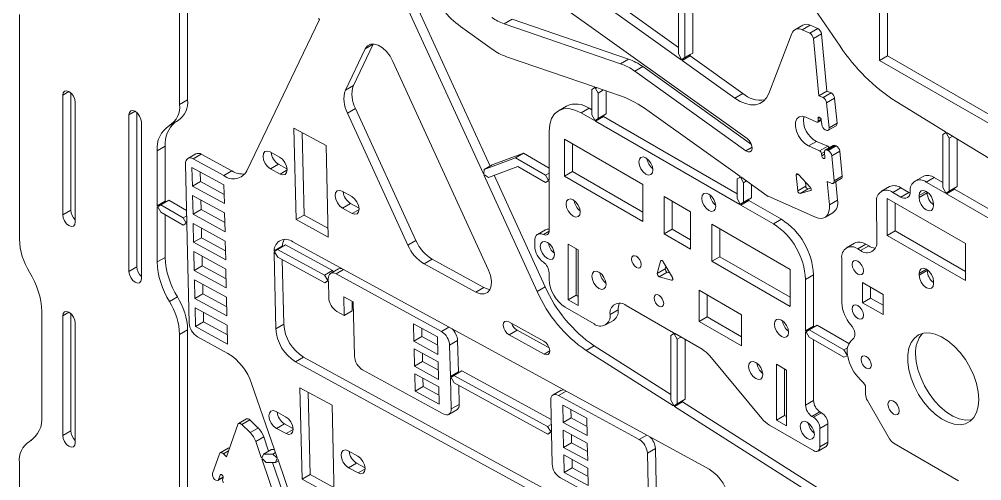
# Model space of a CAD drawing. Header units: millimetres. Extents: x 0 to 415, y 0 to 292.
# Drawn here: x 331.23 to 352.47, y 127.9 to 138.08 of the extents above; entities that cross this region are included whole.
import ezdxf

# ---------------------------------------------------------------- set-up
doc = ezdxf.new("R2010")
doc.units = ezdxf.units.MM

msp = doc.modelspace()

# ---------------------------------------------------------------- linework, layer by layer
at = {"color": 7, "linetype": 'Continuous', "lineweight": 15}
for p, q in [((334.7712, 141.0098), (334.7712, 136.2038)), ((334.948, 141.1118), (334.948, 136.3059)), ((347.2931, 135.4471), (340.3589, 140.4093)), ((341.619, 134.8416), (339.4763, 139.5235)), ((350.2126, 139.6642), (350.2126, 137.1737)), ((350.3894, 139.5621), (350.3894, 137.2758)), ((341.4729, 134.6725), (339.2995, 139.4214)), ((343.1191, 139.3616), (345.7765, 137.46)), ((342.9423, 139.2596), (345.8366, 137.1884)), ((348.1611, 139.2214), (349.345, 137.4855)), ((345.7765, 138.3604), (345.7765, 137.3155)), ((345.9179, 138.2788), (345.9179, 137.2339)), ((346.0947, 137.3359), (346.0947, 138.3692)), ((331.2356, 138.1831), (331.2356, 133.2287)), ((337.8539, 138.0752), (336.251, 134.7338)), ((337.8344, 138.0961), (337.8539, 138.0752)), ((342.1088, 138.0811), (341.932, 137.979)), ((342.1088, 138.0811), (344.6753, 137.2027)), ((340.9649, 137.922), (341.664, 137.4217)), ((341.932, 137.979), (344.4985, 137.1006)), ((348.5174, 137.9512), (348.3407, 137.8491)), ((348.6842, 137.9483), (348.5074, 137.8462)), ((348.5074, 137.8462), (348.6746, 137.7725)), ((348.6746, 137.7725), (348.8514, 137.8746)), ((348.6842, 137.9483), (348.8514, 137.8746)), ((347.767, 136.4431), (348.2747, 137.7675)), ((348.9299, 137.7578), (348.7532, 137.6557)), ((348.7532, 137.6557), (348.8752, 136.3932)), ((348.9299, 137.7578), (349.052, 136.4953)), ((338.8662, 137.4294), (338.4296, 136.5192)), ((339.043, 137.5314), (338.6063, 136.6213)), ((339.043, 137.5314), (338.8662, 137.4294)), ((341.9792, 137.2546), (343.923, 136.5893)), ((344.4985, 137.1006), (344.6753, 137.2027)), ((345.7765, 137.3155), (345.8366, 137.2114)), ((345.8366, 137.2114), (345.8366, 137.1884)), ((345.8578, 137.1992), (346.0346, 137.3012)), ((346.0346, 137.2753), (345.8578, 137.1732)), ((345.8578, 137.1992), (345.9179, 137.2339)), ((345.8578, 137.1992), (345.8578, 137.1732)), ((345.9179, 137.2339), (346.0947, 137.3359)), ((346.0947, 137.3359), (346.0346, 137.3012)), ((346.0346, 137.3012), (346.0346, 137.2753)), ((346.0346, 137.2753), (347.1949, 136.4449)), ((350.3894, 137.2758), (350.2126, 137.1737)), ((350.3894, 137.2758), (353.4763, 135.4938)), ((341.5845, 132.5487), (339.4777, 137.152)), ((344.9905, 137.0356), (344.8137, 136.9335)), ((344.9905, 137.0356), (347.3864, 135.3211)), ((345.8578, 137.1732), (347.0181, 136.3429)), ((350.2126, 137.1737), (353.2995, 135.3917)), ((344.8137, 136.9335), (347.2636, 135.1803)), ((338.4296, 136.5192), (338.6063, 136.6213)), ((343.923, 136.5673), (343.8629, 136.5326)), ((343.923, 136.5673), (343.923, 136.5893)), ((343.9442, 136.5821), (344.4545, 136.4074)), ((343.9442, 136.5551), (343.9442, 136.5821)), ((343.9736, 136.572), (343.9442, 136.5551)), ((344.0043, 136.451), (343.9442, 136.5551)), ((332.191, 136.4046), (332.191, 133.7692)), ((332.3678, 136.4574), (332.3678, 133.8712)), ((343.8629, 135.9745), (343.8629, 136.5326)), ((344.1245, 136.5204), (344.0043, 136.451)), ((344.0043, 135.8928), (344.0043, 136.451)), ((344.1811, 136.501), (344.1811, 135.9949)), ((347.1949, 136.4449), (347.0181, 136.3429)), ((348.8752, 136.3932), (349.052, 136.4953)), ((348.8752, 136.3932), (348.9665, 136.353)), ((348.9665, 136.353), (349.1433, 136.455)), ((349.2218, 136.3382), (349.045, 136.2362)), ((349.052, 136.4953), (349.1433, 136.455)), ((349.2218, 136.3382), (349.275, 135.7886)), ((332.4696, 133.6084), (332.4696, 136.2437)), ((334.948, 136.3059), (334.7712, 136.2038)), ((343.3074, 136.1663), (343.1306, 136.0642)), ((349.045, 136.2362), (349.0982, 135.6865)), ((350.5776, 136.2664), (351.6707, 135.5988)), ((333.6514, 135.9698), (333.6514, 132.5178)), ((333.8282, 136.022), (333.8282, 132.6199)), ((338.651, 136.1147), (338.4742, 136.0127)), ((338.4742, 136.0127), (339.8093, 133.0955)), ((338.651, 136.1147), (339.9861, 133.1975)), ((343.8073, 136.1168), (343.6306, 136.0147)), ((343.6306, 136.0147), (343.923, 135.8459)), ((343.8073, 136.1168), (343.8629, 136.0847)), ((343.8629, 135.9745), (343.923, 135.8704)), ((343.9442, 135.8581), (344.121, 135.9602)), ((343.9442, 135.8336), (344.121, 135.9357)), ((344.0043, 135.8928), (344.1811, 135.9949)), ((344.1811, 135.9949), (344.121, 135.9602)), ((344.121, 135.9357), (344.121, 135.9602)), ((344.121, 135.9357), (347.0705, 134.233)), ((347.1305, 134.6177), (345.1299, 136.0493)), ((348.8305, 135.8127), (348.5847, 135.921)), ((333.9292, 132.3575), (333.9292, 135.8094)), ((334.564, 135.746), (334.7408, 135.848)), ((343.923, 135.8459), (343.923, 135.8704)), ((343.9442, 135.8581), (344.0043, 135.8928)), ((343.9442, 135.8336), (343.9442, 135.8581)), ((343.9442, 135.8336), (347.1305, 133.9943)), ((348.8513, 135.8123), (348.9271, 135.8561)), ((348.8565, 135.8917), (348.8615, 135.8402)), ((348.9367, 135.7577), (348.9271, 135.8565)), ((349.0779, 135.6309), (349.2547, 135.7329)), ((349.0982, 135.6865), (349.275, 135.7886)), ((338.001, 135.2923), (337.2941, 135.6783)), ((337.2941, 135.6783), (337.3407, 133.6597)), ((337.4755, 135.5792), (337.5175, 133.7618)), ((342.9234, 134.5255), (342.9234, 135.6064)), ((349.0363, 135.6316), (349.0152, 135.6409)), ((351.6703, 135.5742), (351.6102, 135.5395)), ((351.6102, 135.5395), (351.6102, 134.3697)), ((351.6707, 135.5744), (351.6703, 135.5742)), ((351.6703, 135.5742), (351.6707, 135.5739)), ((351.6707, 135.5739), (351.6707, 135.5988)), ((351.6919, 135.5858), (354.6859, 133.7573)), ((351.6919, 135.5613), (351.6919, 135.5858)), ((351.7126, 135.5732), (351.6919, 135.5613)), ((351.7516, 135.4578), (351.6919, 135.5613)), ((351.8287, 135.5023), (351.7516, 135.4578)), ((334.453, 135.2775), (334.2762, 135.1754)), ((334.453, 134.0649), (334.453, 135.2775)), ((338.0476, 133.2737), (338.001, 135.2923)), ((343.2629, 135.4349), (344.9882, 134.4389)), ((343.2629, 134.6184), (343.2629, 135.4349)), ((343.4396, 134.7205), (343.4396, 135.3329)), ((348.6462, 135.2855), (348.823, 135.3875)), ((348.6462, 135.2855), (348.892, 135.1772)), ((348.823, 135.3875), (349.0687, 135.2792)), ((348.892, 135.1772), (349.0687, 135.2792)), ((349.1935, 135.297), (349.0167, 135.195)), ((349.2351, 135.2963), (349.0584, 135.1943)), ((349.0794, 135.185), (349.2562, 135.287)), ((349.2351, 135.2963), (349.2562, 135.287)), ((351.7516, 135.4578), (351.7516, 134.2881)), ((351.9284, 134.3901), (351.9284, 135.4414)), ((334.2762, 133.9629), (334.2762, 135.1754)), ((335.1295, 135.1116), (334.9527, 135.0095)), ((335.0729, 134.9998), (335.2497, 135.1019)), ((335.9241, 134.7336), (335.2497, 135.1019)), ((336.9774, 135.0385), (336.7653, 135.1543)), ((341.6698, 134.8709), (342.3611, 135.1236)), ((342.3611, 135.1236), (342.1843, 135.0216)), ((342.3611, 135.1236), (342.9234, 134.799)), ((348.9312, 135.1188), (348.9362, 135.0672)), ((349.006, 135.0406), (348.9965, 135.1393)), ((349.0584, 135.1943), (349.0794, 135.185)), ((349.3347, 135.1702), (349.158, 135.0682)), ((349.158, 135.0682), (349.2111, 134.5185)), ((349.3347, 135.1702), (349.3879, 134.6206)), ((334.901, 134.8895), (334.9311, 133.5848)), ((335.7474, 134.6315), (335.0729, 134.9998)), ((336.7739, 134.782), (336.9507, 134.8841)), ((337.1398, 134.7808), (336.9507, 134.8841)), ((342.1843, 135.0216), (341.493, 134.7688)), ((341.6698, 134.8709), (341.493, 134.7688)), ((342.8421, 134.6418), (342.1843, 135.0216)), ((335.7492, 134.4272), (335.0423, 134.8132)), ((335.0423, 134.8132), (335.0519, 134.3995)), ((335.2237, 134.7141), (335.2286, 134.5016)), ((335.7474, 134.6315), (335.9241, 134.7336)), ((336.986, 134.6662), (336.7739, 134.782)), ((341.4729, 134.6725), (341.4848, 134.6793)), ((341.4846, 134.6768), (341.4729, 134.6725)), ((341.493, 134.7688), (341.4846, 134.6768)), ((341.4976, 134.6499), (341.4853, 134.6454)), ((342.6617, 132.0751), (341.4853, 134.6454)), ((341.4979, 134.6494), (341.4976, 134.6499)), ((341.4979, 134.6494), (341.5825, 134.5907)), ((342.2348, 134.8292), (341.5825, 134.5907)), ((342.8385, 132.1771), (341.7122, 134.6381)), ((342.8421, 134.4785), (342.2348, 134.8292)), ((342.8421, 134.6418), (342.9234, 134.6888)), ((342.9022, 134.5377), (342.8421, 134.6418)), ((343.2629, 134.6184), (343.4396, 134.7205)), ((344.9882, 133.8265), (343.4396, 134.7205)), ((348.3753, 134.6402), (348.4085, 134.2967)), ((348.6842, 134.3752), (348.4243, 134.6542)), ((335.0519, 134.3995), (335.2286, 134.5016)), ((335.2286, 134.5016), (335.7541, 134.2146)), ((335.7587, 134.0135), (335.7492, 134.4272)), ((342.8421, 134.4785), (342.9022, 134.5132)), ((342.9022, 134.5132), (342.8421, 134.4785)), ((342.9234, 134.55), (342.9022, 134.5377)), ((342.9234, 134.5255), (342.9022, 134.5377)), ((342.9234, 134.501), (342.9022, 134.5132)), ((342.9234, 133.4201), (342.9234, 134.501)), ((344.9882, 133.6224), (343.2629, 134.6184)), ((344.9882, 134.4389), (344.9882, 133.6224)), ((347.1305, 134.5916), (347.0705, 134.5569)), ((347.0705, 134.5569), (347.0705, 134.1228)), ((347.1305, 134.6177), (347.1305, 134.5916)), ((347.7365, 134.1841), (347.1517, 134.6025)), ((347.1517, 134.6025), (347.1517, 134.5795)), ((347.1695, 134.5898), (347.1517, 134.5795)), ((347.1517, 134.5795), (347.1518, 134.5794)), ((347.1518, 134.5794), (347.1696, 134.5897)), ((347.2119, 134.4753), (347.1518, 134.5794)), ((347.277, 134.5129), (347.2119, 134.4753)), ((347.2119, 134.4753), (347.2119, 134.0411)), ((347.3887, 134.1432), (347.3887, 134.4329)), ((348.5763, 134.491), (348.5853, 134.3987)), ((349.1492, 134.4636), (349.0579, 134.5038)), ((349.0579, 134.5038), (349.1077, 133.9885)), ((349.1909, 134.4629), (349.3677, 134.5649)), ((349.2111, 134.5185), (349.3879, 134.6206)), ((349.2455, 134.4944), (349.2845, 134.0906)), ((351.1719, 134.6134), (350.9951, 134.5113)), ((351.2451, 134.4866), (351.4218, 134.5886)), ((351.6707, 134.2409), (351.2451, 134.4866)), ((351.4218, 134.5886), (351.6102, 134.4799)), ((335.0519, 134.3995), (335.7587, 134.0135)), ((338.3557, 134.2858), (338.5678, 134.17)), ((348.5853, 134.3987), (348.4085, 134.2967)), ((348.6415, 134.3383), (348.4647, 134.2363)), ((348.4647, 134.2363), (348.6914, 134.3008)), ((348.6415, 134.3383), (348.6982, 134.3545)), ((350.4297, 134.3882), (350.2529, 134.2861)), ((350.6795, 134.3635), (350.5027, 134.2615)), ((350.6795, 134.1595), (350.5027, 134.2615)), ((350.8563, 134.2616), (350.6795, 134.3635)), ((350.6795, 134.1595), (350.8563, 134.2616)), ((350.8563, 134.2616), (350.889, 134.2456)), ((351.2628, 134.2517), (351.086, 134.1496)), ((351.2627, 134.2711), (351.2628, 134.2517)), ((351.6102, 134.3697), (351.6703, 134.2656)), ((351.6707, 134.2654), (351.6703, 134.2656)), ((351.6707, 134.2409), (351.6707, 134.2654)), ((351.6919, 134.2536), (351.8687, 134.3556)), ((351.6919, 134.2286), (351.8687, 134.3307)), ((351.6919, 134.2536), (351.7516, 134.2881)), ((351.6919, 134.2286), (351.6919, 134.2536)), ((354.6859, 132.5002), (351.6919, 134.2286)), ((351.7516, 134.2881), (351.9284, 134.3901)), ((351.9284, 134.3901), (351.8687, 134.3556)), ((351.8687, 134.3307), (351.8687, 134.3556)), ((351.8687, 134.3307), (354.6258, 132.739)), ((334.453, 134.0649), (334.2762, 133.9629)), ((334.5343, 134.0874), (334.3575, 133.9853)), ((334.453, 134.0649), (334.4742, 134.0527)), ((334.5343, 134.0874), (334.9247, 133.862)), ((335.7635, 133.8075), (335.0566, 134.1935)), ((335.0566, 134.1935), (335.0662, 133.7799)), ((335.238, 134.0945), (335.2429, 133.8819)), ((338.3643, 133.9135), (338.5411, 134.0156)), ((338.5411, 134.0156), (338.7303, 133.9123)), ((345.4584, 134.1715), (346.0453, 133.8327)), ((345.4584, 133.3468), (345.4584, 134.1715)), ((345.6352, 133.4489), (345.6352, 134.0695)), ((347.0705, 134.1228), (347.1305, 134.0189)), ((347.1305, 134.0189), (347.1305, 133.9943)), ((347.3285, 134.0841), (347.1517, 133.982)), ((347.1518, 134.0064), (347.1517, 134.0065)), ((347.1517, 134.0065), (347.1517, 133.982)), ((347.3286, 134.1085), (347.1518, 134.0064)), ((347.1518, 134.0064), (347.2119, 134.0411)), ((347.2119, 134.0411), (347.3887, 134.1432)), ((347.3285, 134.1084), (347.3285, 134.0841)), ((347.3285, 134.0841), (348.05, 133.6675)), ((347.3887, 134.1432), (347.3286, 134.1085)), ((348.7981, 133.7138), (347.7532, 134.1744)), ((349.1077, 133.9885), (349.2845, 134.0906)), ((350.1493, 134.057), (350.1497, 133.183)), ((352.1079, 133.1316), (350.3826, 134.1266)), ((350.3826, 134.1266), (350.3829, 133.3099)), ((350.5595, 134.0246), (350.5597, 133.4119)), ((351.086, 134.1905), (351.086, 134.1496)), ((351.4042, 134.007), (351.4042, 133.9661)), ((332.3678, 133.8712), (332.191, 133.7692)), ((334.2762, 133.9629), (334.2974, 133.9506)), ((334.2762, 133.9384), (334.2974, 133.9261)), ((334.2762, 132.7258), (334.2762, 133.9384)), ((334.3575, 133.9853), (334.2974, 133.9506)), ((334.2974, 133.9261), (334.3575, 133.822)), ((334.8501, 133.701), (334.3575, 133.9853)), ((334.8501, 133.5377), (334.3575, 133.822)), ((335.0662, 133.7799), (335.2429, 133.8819)), ((335.2429, 133.8819), (335.7684, 133.595)), ((335.773, 133.3939), (335.7635, 133.8075)), ((338.3643, 133.9135), (338.5764, 133.7977)), ((346.0453, 133.8327), (346.0453, 133.008)), ((347.1517, 133.982), (347.8732, 133.5655)), ((349.0066, 133.7102), (349.1834, 133.8123)), ((334.453, 132.8279), (334.453, 133.7669)), ((334.8501, 133.701), (334.9274, 133.7456)), ((334.9102, 133.5969), (334.8501, 133.701)), ((334.8501, 133.5377), (334.9102, 133.5724)), ((334.9102, 133.5724), (334.8501, 133.5377)), ((334.9102, 133.5969), (334.9305, 133.6087)), ((334.9102, 133.5969), (334.9311, 133.5848)), ((334.9102, 133.5724), (334.9317, 133.56)), ((335.0662, 133.7799), (335.773, 133.3939)), ((335.7778, 133.1879), (335.0709, 133.5739)), ((335.0709, 133.5739), (335.0805, 133.1603)), ((337.3407, 133.6597), (337.5175, 133.7618)), ((337.3407, 133.6597), (338.0476, 133.2737)), ((337.5175, 133.7618), (338.0429, 133.4749)), ((347.8732, 133.5655), (348.05, 133.6675)), ((334.9317, 133.56), (334.982, 131.3794)), ((335.2523, 133.4748), (335.2573, 133.2623)), ((342.8442, 133.437), (342.6674, 133.3349)), ((345.4584, 133.3468), (345.6352, 133.4489)), ((346.0453, 133.2121), (345.6352, 133.4489)), ((346.5156, 133.5572), (348.2409, 132.5612)), ((346.5156, 132.7407), (346.5156, 133.5572)), ((346.6923, 132.8427), (346.6923, 133.4552)), ((350.5597, 133.4119), (350.3829, 133.3099)), ((350.5597, 133.4119), (352.1082, 132.5189)), ((335.0805, 133.1603), (335.2573, 133.2623)), ((335.0805, 133.1603), (335.7873, 132.7743)), ((335.2573, 133.2623), (335.7827, 132.9754)), ((335.7873, 132.7743), (335.7778, 133.1879)), ((346.4544, 128.1544), (337.2669, 133.1715)), ((339.8093, 133.0955), (339.9861, 133.1975)), ((342.6053, 133.0751), (342.6053, 133.1976)), ((346.0453, 133.008), (345.4584, 133.3468)), ((350.3829, 133.3099), (352.1083, 132.3148)), ((335.7921, 132.5683), (335.0852, 132.9543)), ((335.0852, 132.9543), (335.0948, 132.5406)), ((336.8745, 132.9386), (336.8549, 132.9493)), ((336.8567, 132.9728), (337.0335, 133.0748)), ((336.8739, 132.9634), (336.8567, 132.9728)), ((336.9324, 133.0009), (336.8739, 132.9634)), ((336.8745, 132.9386), (336.9362, 132.8355)), ((337.1092, 133.103), (336.9324, 133.0009)), ((336.9324, 133.0009), (337.9688, 132.435)), ((337.0474, 133.0673), (337.0335, 133.0748)), ((338.1455, 132.537), (337.1092, 133.103)), ((343.3442, 133.1221), (343.5634, 132.9956)), ((343.3442, 131.8891), (343.3442, 133.1221)), ((343.521, 131.9912), (343.521, 133.02)), ((343.5634, 132.9956), (343.5634, 131.7626)), ((349.6606, 133.1413), (349.4839, 133.0393)), ((349.7337, 133.0146), (349.9104, 133.1167)), ((349.7963, 132.9785), (349.7337, 133.0146)), ((349.9731, 133.0805), (349.7963, 132.9785)), ((349.9731, 133.0805), (349.9104, 133.1167)), ((352.1083, 132.3148), (352.1079, 133.1316)), ((334.453, 132.8279), (334.2762, 132.7258)), ((335.2667, 132.8552), (335.2716, 132.6427)), ((336.8543, 132.9068), (336.8925, 131.2522)), ((336.9362, 132.8355), (337.9726, 132.2695)), ((337.0363, 132.7808), (337.0693, 131.3543)), ((340.3421, 132.788), (340.1653, 132.686)), ((340.3421, 132.788), (341.4836, 132.1647)), ((345.3833, 132.746), (345.31, 132.4728)), ((345.6424, 132.3837), (345.4424, 132.7302)), ((346.5156, 132.7407), (346.6923, 132.8427)), ((348.2409, 131.7446), (346.5156, 132.7407)), ((348.2409, 131.9487), (346.6923, 132.8427)), ((349.3807, 131.8245), (349.3803, 132.8102)), ((333.8282, 132.6199), (333.6514, 132.5178)), ((335.0948, 132.5406), (335.2716, 132.6427)), ((335.0948, 132.5406), (335.8016, 132.1547)), ((335.2716, 132.6427), (335.797, 132.3558)), ((335.8016, 132.1547), (335.7921, 132.5683)), ((337.9688, 132.435), (338.1455, 132.537)), ((338.2795, 132.5739), (338.1027, 132.4718)), ((338.1455, 132.537), (338.1635, 132.5069)), ((340.1653, 132.686), (341.3069, 132.0626)), ((345.4868, 132.5748), (345.31, 132.4728)), ((345.4868, 132.5748), (345.5012, 132.6284)), ((348.2409, 132.5612), (348.2409, 131.7446)), ((351.2635, 132.5365), (351.0867, 132.4345)), ((351.2635, 132.5365), (351.2635, 132.5559)), ((335.8064, 131.9487), (335.0995, 132.3347)), ((335.0995, 132.3347), (335.1091, 131.921)), ((338.0305, 132.3318), (337.9688, 132.435)), ((337.9726, 132.2695), (338.031, 132.307)), ((338.0344, 132.3052), (337.9726, 132.2695)), ((338.0511, 132.3438), (338.0305, 132.3318)), ((338.0517, 132.3203), (338.0305, 132.3318)), ((338.0523, 132.2954), (338.031, 132.307)), ((338.051, 132.3518), (338.0517, 132.3203)), ((338.0523, 132.2954), (338.0605, 131.9398)), ((340.547, 131.193), (338.2229, 132.4621)), ((342.9234, 132.3402), (342.9234, 132.4852)), ((345.5301, 132.4998), (345.3533, 132.3978)), ((345.3533, 132.3978), (345.6266, 132.3246)), ((345.5837, 132.4855), (345.5301, 132.4998)), ((348.7571, 132.4428), (348.5803, 132.3408)), ((348.5803, 132.3408), (348.5803, 131.2072)), ((348.7571, 132.4428), (348.7571, 131.3093)), ((351.0867, 132.4345), (351.0867, 132.4753)), ((335.281, 132.2356), (335.2859, 132.0231)), ((341.3069, 132.0626), (341.4836, 132.1647)), ((342.6617, 132.0751), (342.8385, 132.1771)), ((347.1661, 131.5625), (346.2327, 132.1013)), ((346.2327, 132.1013), (346.2327, 131.4129)), ((349.84, 132.2717), (350.2923, 132.0108)), ((349.8402, 131.8274), (349.84, 132.2717)), ((350.0169, 132.1697), (350.017, 131.9294)), ((351.4049, 132.251), (351.4049, 132.2918)), ((334.723, 131.9552), (334.5462, 131.8532)), ((335.1091, 131.921), (335.2859, 132.0231)), ((335.1091, 131.921), (335.8159, 131.535)), ((335.2859, 132.0231), (335.8113, 131.7361)), ((335.8159, 131.535), (335.8064, 131.9487)), ((338.395, 131.9597), (338.6, 131.8478)), ((338.4045, 131.5477), (338.395, 131.9597)), ((343.3442, 131.8891), (343.521, 131.9912)), ((343.5634, 131.7626), (343.3442, 131.8891)), ((343.5634, 131.9667), (343.521, 131.9912)), ((346.4095, 131.9992), (346.4095, 131.515)), ((350.017, 131.9294), (349.8402, 131.8274)), ((350.017, 131.9294), (350.2924, 131.7706)), ((350.2923, 132.0108), (350.2925, 131.5665)), ((335.8207, 131.329), (335.1139, 131.715)), ((335.1139, 131.715), (335.1234, 131.3014)), ((338.5813, 131.6498), (338.5764, 131.8606)), ((338.6, 131.8478), (338.6277, 130.6482)), ((343.9134, 131.3605), (343.277, 131.7278)), ((344.267, 131.5646), (344.4437, 131.6667)), ((345.6673, 131.1645), (344.6205, 131.7688)), ((350.2925, 131.5665), (349.8402, 131.8274)), ((331.7306, 129.3277), (331.7306, 131.6289)), ((332.191, 131.5351), (332.191, 128.8998)), ((332.3678, 131.5874), (332.3678, 129.0018)), ((335.2953, 131.616), (335.3002, 131.4034)), ((338.242, 131.6365), (338.4045, 131.5477)), ((338.4045, 131.5477), (338.5813, 131.6498)), ((346.4095, 131.515), (346.2327, 131.4129)), ((346.4095, 131.515), (347.1661, 131.0782)), ((347.1661, 130.8741), (347.1661, 131.5625)), ((332.4689, 128.7394), (332.4689, 131.3747)), ((335.1234, 131.3014), (335.3002, 131.4034)), ((335.1234, 131.3014), (335.8303, 130.9154)), ((335.3002, 131.4034), (335.8256, 131.1165)), ((335.8303, 130.9154), (335.8207, 131.329)), ((336.8925, 131.2522), (337.0693, 131.3543)), ((339.9324, 131.3611), (339.9413, 130.9764)), ((340.4626, 131.0716), (339.9324, 131.3611)), ((340.1139, 131.262), (340.1181, 131.0785)), ((342.0317, 131.4068), (342.8093, 130.9822)), ((344.1634, 131.3357), (344.3402, 131.4378)), ((346.2327, 131.4129), (347.1661, 130.8741)), ((348.7571, 131.3093), (348.5803, 131.2072)), ((348.8384, 131.3318), (348.6616, 131.2298)), ((348.7782, 131.2971), (348.7571, 131.3093)), ((348.8384, 131.3318), (349.538, 130.928)), ((334.948, 131.228), (334.7712, 131.126)), ((334.7712, 131.126), (334.7712, 126.7819)), ((334.948, 131.228), (334.948, 126.884)), ((335.1635, 131.0761), (335.838, 130.7078)), ((339.9413, 130.9764), (340.1181, 131.0785)), ((340.1181, 131.0785), (340.4668, 130.8881)), ((340.4714, 130.6869), (340.4626, 131.0716)), ((342.0384, 131.1173), (342.2152, 131.2193)), ((342.0384, 131.1173), (342.8159, 130.6927)), ((342.2152, 131.2193), (342.9252, 130.8316)), ((345.6673, 131.14), (345.6072, 131.1053)), ((345.6072, 131.1053), (345.6072, 129.6788)), ((345.6673, 131.1645), (345.6673, 131.14)), ((346.2988, 130.7999), (345.6885, 131.1523)), ((345.6885, 131.1523), (345.6885, 131.1278)), ((345.7097, 131.14), (345.6885, 131.1278)), ((345.7486, 131.0237), (345.6885, 131.1278)), ((345.8299, 131.0706), (345.7486, 131.0237)), ((345.7486, 131.0237), (345.7486, 129.5972)), ((348.6015, 131.195), (348.5803, 131.2072)), ((348.5803, 131.1827), (348.5803, 129.5645)), ((348.6016, 131.1704), (348.5803, 131.1827)), ((348.6616, 131.2298), (348.6015, 131.1951)), ((348.6015, 131.195), (348.6015, 131.1951)), ((348.6016, 131.1704), (348.6616, 131.0665)), ((349.4282, 130.7873), (348.6616, 131.2298)), ((349.4282, 130.624), (348.6616, 131.0665)), ((339.9413, 130.9764), (340.4714, 130.6869)), ((340.4753, 130.5215), (339.9451, 130.811)), ((339.9451, 130.811), (339.954, 130.4263)), ((340.7285, 130.8896), (340.9053, 130.9917)), ((340.7444, 130.1989), (340.7285, 130.8896)), ((340.9212, 130.3009), (340.9053, 130.9917)), ((343.74, 130.7742), (343.9168, 130.8762)), ((345.6072, 129.8032), (343.9168, 130.8762)), ((345.9254, 129.6992), (345.9254, 131.0155)), ((348.7571, 131.0114), (348.7571, 129.6666)), ((349.4282, 130.7873), (349.5085, 130.8337)), ((337.5049, 130.6263), (337.3281, 130.5243)), ((337.5049, 130.6263), (346.6923, 125.6092)), ((340.1266, 130.7119), (340.1308, 130.5283)), ((345.6673, 129.5508), (343.74, 130.7742)), ((347.6177, 129.2711), (346.467, 130.6538)), ((349.4883, 130.6832), (349.4282, 130.7873)), ((349.4282, 130.624), (349.4882, 130.6586)), ((349.4882, 130.6586), (349.4282, 130.624)), ((349.5117, 130.6451), (349.4882, 130.6586)), ((349.5052, 130.6929), (349.4883, 130.6832)), ((349.5052, 130.6928), (349.4883, 130.6831)), ((349.4883, 130.6832), (349.4883, 130.6831)), ((349.5076, 130.6719), (349.4883, 130.6831)), ((337.3281, 130.5243), (346.5155, 125.5072)), ((339.954, 130.4263), (340.1308, 130.5283)), ((339.954, 130.4263), (340.4842, 130.1368)), ((340.1308, 130.5283), (340.4795, 130.3379)), ((340.4842, 130.1368), (340.4753, 130.5215)), ((347.9404, 130.4688), (348.1596, 130.3422)), ((347.9404, 129.2358), (347.9404, 130.4688)), ((338.8092, 130.3449), (340.589, 129.373)), ((339.9578, 130.2608), (339.9667, 129.8762)), ((340.488, 129.9713), (339.9578, 130.2608)), ((340.9212, 130.3009), (340.7444, 130.1989)), ((340.7444, 130.1989), (340.7657, 130.1873)), ((340.745, 130.1741), (340.7662, 130.1625)), ((340.761, 129.4833), (340.745, 130.1741)), ((340.8241, 130.2248), (340.7657, 130.1873)), ((341.0009, 130.3268), (340.8241, 130.2248)), ((340.8241, 130.2248), (342.8909, 129.0962)), ((340.9212, 130.3009), (340.9391, 130.2912)), ((342.9675, 129.2529), (341.0009, 130.3268)), ((348.1171, 129.3378), (348.1171, 130.3667)), ((348.1596, 130.3422), (348.1596, 129.1093)), ((336.3593, 130.0458), (336.9257, 128.4098)), ((339.9667, 129.8762), (340.1435, 129.9782)), ((340.1393, 130.1618), (340.1435, 129.9782)), ((340.1435, 129.9782), (340.4922, 129.7878)), ((340.4969, 129.5867), (340.488, 129.9713)), ((340.7662, 130.1625), (340.8279, 130.0593)), ((340.8279, 130.0593), (342.8947, 128.9307)), ((340.9377, 129.5853), (340.9281, 130.0047)), ((349.9037, 129.9929), (349.9038, 129.8093)), ((338.1332, 129.5659), (337.4263, 129.9519)), ((337.4263, 129.9519), (337.473, 127.9334)), ((337.6078, 129.8528), (337.6497, 128.0354)), ((339.9667, 129.8762), (340.4969, 129.5867)), ((343.1863, 129.8943), (343.0096, 129.7922)), ((344.9096, 128.8106), (343.1298, 129.7826)), ((338.1798, 127.5474), (338.1332, 129.5659)), ((340.761, 129.4833), (340.9377, 129.5853)), ((342.9578, 129.6722), (342.9738, 128.9815)), ((343.7521, 129.2794), (343.222, 129.5689)), ((343.222, 129.5689), (343.2308, 129.1842)), ((345.6072, 129.6788), (345.6673, 129.5747)), ((345.6673, 129.5747), (345.6673, 129.5508)), ((345.6885, 129.5625), (345.8653, 129.6645)), ((345.6885, 129.5374), (345.8653, 129.6394)), ((345.6885, 129.5625), (345.7486, 129.5972)), ((345.6885, 129.5625), (345.6885, 129.5374)), ((353.5356, 124.5564), (345.6885, 129.5374)), ((345.7486, 129.5972), (345.9254, 129.6992)), ((345.9254, 129.6992), (345.8653, 129.6645)), ((345.8653, 129.6645), (345.8653, 129.6394)), ((353.4755, 124.8088), (345.8653, 129.6394)), ((348.5803, 129.5645), (348.7571, 129.6666)), ((349.9452, 129.6699), (350.4337, 128.8244)), ((337.1096, 129.3121), (336.8975, 129.4279)), ((340.7092, 129.3633), (340.886, 129.4653)), ((343.4034, 129.4698), (343.4076, 129.2862)), ((347.9404, 129.2358), (348.1171, 129.3378)), ((348.1596, 129.3134), (348.1171, 129.3378)), ((348.8985, 129.4216), (348.7217, 129.3196)), ((348.7571, 129.2992), (348.9339, 129.4012)), ((348.8985, 129.4216), (348.9339, 129.4012)), ((336.0518, 129.1392), (335.8056, 128.4293)), ((336.2456, 129.2633), (336.0688, 129.1613)), ((336.318, 129.2412), (336.1412, 129.1392)), ((336.1412, 129.1392), (336.3262, 128.9612)), ((336.318, 129.2412), (336.5029, 129.0632)), ((336.9061, 129.0557), (337.0829, 129.1577)), ((337.2721, 129.0544), (337.0829, 129.1577)), ((342.8909, 129.0962), (342.9701, 129.1419)), ((343.2308, 129.1842), (343.4076, 129.2862)), ((343.2308, 129.1842), (343.761, 128.8947)), ((343.4076, 129.2862), (343.7563, 129.0958)), ((343.761, 128.8947), (343.7521, 129.2794)), ((348.7571, 128.5643), (347.7859, 129.1249)), ((348.1596, 129.1093), (347.9404, 129.2358)), ((348.7217, 129.3196), (348.7571, 129.2992)), ((349.0753, 129.1563), (348.8985, 129.0542)), ((349.0753, 129.1563), (349.0753, 128.748)), ((332.3678, 129.0018), (332.191, 128.8998)), ((336.3262, 128.9612), (336.5029, 129.0632)), ((337.1182, 128.9399), (336.9061, 129.0557)), ((342.9526, 128.993), (342.8909, 129.0962)), ((342.8947, 128.9307), (342.9532, 128.9682)), ((342.9565, 128.9664), (342.8947, 128.9307)), ((342.9526, 128.993), (342.9732, 129.005)), ((342.9526, 128.993), (342.9738, 128.9815)), ((342.9532, 128.9682), (342.9744, 128.9566)), ((342.9744, 128.9566), (342.9903, 128.2659)), ((343.2347, 129.0187), (343.2435, 128.634)), ((343.7648, 128.7292), (343.2347, 129.0187)), ((343.4161, 128.9196), (343.4203, 128.7361)), ((348.8985, 129.0542), (348.8985, 128.6459)), ((331.5099, 128.7959), (331.4428, 128.7571)), ((336.6256, 128.8695), (336.4488, 128.7675)), ((336.5726, 128.4099), (336.4488, 128.7675)), ((336.7346, 128.5545), (336.6256, 128.8695)), ((343.2435, 128.634), (343.4203, 128.7361)), ((343.4203, 128.7361), (343.769, 128.5457)), ((343.7737, 128.3445), (343.7648, 128.7292)), ((348.8985, 128.6459), (349.0753, 128.748)), ((350.5337, 128.7189), (351.9547, 127.8994)), ((335.649, 128.4939), (335.498, 128.0583)), ((335.8429, 128.618), (335.6661, 128.516)), ((335.7385, 128.4939), (335.8056, 128.4293)), ((336.6185, 128.4874), (336.5916, 128.4099)), ((336.7952, 128.5895), (336.6185, 128.4874)), ((336.6185, 128.4874), (336.8261, 128.4874)), ((336.8635, 128.5895), (336.7952, 128.5895)), ((336.8261, 128.4874), (336.8867, 128.5224)), ((336.9067, 128.4098), (336.8261, 128.4874)), ((338.488, 128.5594), (338.7, 128.4436)), ((343.2435, 128.634), (343.7737, 128.3445)), ((345.0911, 128.5073), (345.2679, 128.6093)), ((345.1188, 127.3078), (345.0911, 128.5073)), ((345.2956, 127.4098), (345.2679, 128.6093)), ((348.8571, 128.5544), (349.0338, 128.6564)), ((331.2356, 128.2993), (331.2356, 124.3597)), ((336.5963, 128.4236), (336.5726, 128.4099)), ((336.5726, 128.4099), (336.5916, 128.4099)), ((337.8355, 124.7619), (336.5821, 128.3825)), ((336.5821, 128.3825), (336.601, 128.3825)), ((336.601, 128.3825), (336.6817, 128.3049)), ((336.6817, 128.3049), (336.8893, 128.3048)), ((337.9975, 124.9066), (336.8211, 128.3048)), ((336.8893, 128.3048), (336.9162, 128.3824)), ((336.9499, 128.3398), (336.8893, 128.3048)), ((336.9225, 128.4189), (336.9067, 128.4098)), ((336.9067, 128.4098), (336.9257, 128.4098)), ((336.9162, 128.3824), (336.9352, 128.3824)), ((336.9352, 128.3824), (338.1886, 124.7618)), ((338.4965, 128.1872), (338.6733, 128.2892)), ((338.6733, 128.2892), (338.8625, 128.1859)), ((343.7775, 128.1791), (343.2474, 128.4686)), ((343.2474, 128.4686), (343.2562, 128.0839)), ((343.4288, 128.3695), (343.433, 128.186)), ((338.4965, 128.1872), (338.7086, 128.0714)), ((343.2562, 128.0839), (343.433, 128.186)), ((343.2562, 128.0839), (343.7864, 127.7944)), ((343.433, 128.186), (343.7817, 127.9955)), ((343.7864, 127.7944), (343.7775, 128.1791)), ((335.615, 127.9071), (335.7345, 127.9761)), ((335.6321, 127.9292), (335.6657, 128.026)), ((335.7328, 127.9614), (335.7193, 127.9227)), ((337.473, 127.9334), (337.6497, 128.0354)), ((337.473, 127.9334), (338.1798, 127.5474)), ((337.6497, 128.0354), (338.1752, 127.7485)), ((343.1718, 127.9626), (345.4959, 126.6934))]:
    msp.add_line(p, q, dxfattribs=at)
at = {"color": 8, "linetype": 'Continuous', "lineweight": 15}
for p, q in [((332.3303, 136.485), (332.191, 136.4046)), ((333.7903, 136.05), (333.6514, 135.9698)), ((348.8565, 135.8917), (348.8957, 135.9144)), ((348.8615, 135.8402), (348.9232, 135.8758)), ((347.4012, 135.2598), (347.2636, 135.1803)), ((348.9312, 135.1188), (348.9962, 135.1563)), ((348.9362, 135.0672), (348.9999, 135.104)), ((336.986, 134.6662), (337.1407, 134.7555)), ((348.4145, 134.6629), (348.3753, 134.6402)), ((348.6986, 134.305), (348.6914, 134.3008)), ((351.2452, 134.2824), (351.086, 134.1905)), ((338.5764, 133.7977), (338.7311, 133.8871)), ((342.7962, 133.3311), (342.9227, 133.4041)), ((336.8835, 132.9236), (336.8543, 132.9068)), ((345.4083, 132.7604), (345.3833, 132.746)), ((338.2229, 132.4621), (338.3897, 132.5584)), ((351.2459, 132.5672), (351.0867, 132.4753)), ((345.6516, 132.339), (345.6266, 132.3246)), ((332.33, 131.6153), (332.191, 131.5351)), ((340.547, 131.193), (340.7138, 131.2893)), ((342.8159, 130.6927), (342.9363, 130.7622)), ((343.1298, 129.7826), (343.2966, 129.8789)), ((337.1182, 128.9399), (337.2729, 129.0292)), ((344.9096, 128.8106), (345.0764, 128.9069)), ((331.5027, 128.791), (331.4606, 128.7667)), ((335.8504, 128.5585), (335.7385, 128.4939)), ((338.7086, 128.0714), (338.8633, 128.1607)), ((335.6321, 127.9292), (335.7328, 127.9873)), ((335.688, 128.0389), (335.6657, 128.026))]:
    msp.add_line(p, q, dxfattribs=at)
at = {"color": 7, "linetype": 'Continuous', "lineweight": 15, "flags": 128}
for points in [[(338.8662, 137.4294), (338.9141, 137.4937), (338.9811, 137.5294), (339.0625, 137.5341), (339.1528, 137.5073), (339.2458, 137.451), (339.3349, 137.369), (339.414, 137.267), (339.4777, 137.152)], [(332.4696, 136.2437), (332.459, 136.3114), (332.4288, 136.381), (332.3836, 136.442), (332.3303, 136.485), (332.277, 136.5035), (332.2318, 136.4947), (332.2016, 136.46), (332.191, 136.4046)], [(347.0181, 136.3429), (347.1365, 136.2697), (347.254, 136.2199), (347.3672, 136.1951), (347.4729, 136.1957), (347.5683, 136.222), (347.6505, 136.273), (347.7174, 136.3474), (347.767, 136.4431)], [(333.9292, 135.8094), (333.9187, 135.8769), (333.8886, 135.9463), (333.8435, 136.0071), (333.7903, 136.05), (333.7372, 136.0685), (333.6921, 136.0597), (333.662, 136.025), (333.6514, 135.9698)], [(343.6306, 136.0147), (343.4926, 136.0787), (343.36, 136.1088), (343.2377, 136.1039), (343.1306, 136.0642), (343.0426, 135.9912), (342.9773, 135.8878), (342.937, 135.7578), (342.9234, 135.6064)], [(348.5847, 135.921), (348.5059, 135.9409), (348.4379, 135.9276), (348.3872, 135.8827), (348.3589, 135.8104), (348.3556, 135.7178), (348.3778, 135.614), (348.4233, 135.5091), (348.4876, 135.4135), (348.5644, 135.3364), (348.6462, 135.2855)], [(348.9216, 135.8805), (348.9137, 135.8953), (348.9033, 135.908), (348.8916, 135.9171), (348.8799, 135.9215), (348.8695, 135.9209), (348.8616, 135.9152), (348.8571, 135.9051), (348.8565, 135.8917)], [(348.8615, 135.8402), (348.8616, 135.8321), (348.8604, 135.8249), (348.8579, 135.8189), (348.8541, 135.8143), (348.8493, 135.8113), (348.8436, 135.8101), (348.8373, 135.8105), (348.8305, 135.8127)], [(349.0363, 135.6316), (349.0498, 135.6272), (349.0625, 135.6263), (349.0739, 135.6289), (349.0835, 135.6348), (349.091, 135.644), (349.096, 135.656), (349.0984, 135.6704), (349.0982, 135.6865)], [(347.2636, 135.1803), (347.3118, 135.1568), (347.3548, 135.1572), (347.3862, 135.1814), (347.4012, 135.2258), (347.3975, 135.2835), (347.3756, 135.3459), (347.339, 135.4033), (347.2931, 135.4471)], [(336.7739, 134.782), (336.7127, 134.8294), (336.6602, 134.8979), (336.6243, 134.9772), (336.6106, 135.055), (336.621, 135.1196), (336.6541, 135.1612), (336.7048, 135.1734), (336.7653, 135.1543)], [(348.9362, 135.0672), (348.9396, 135.0521), (348.9465, 135.037), (348.9563, 135.0235), (348.9677, 135.0132), (348.9796, 135.0073), (348.9905, 135.0064), (348.9992, 135.0106), (349.0048, 135.0195)], [(349.0584, 135.1943), (349.0448, 135.1987), (349.0321, 135.1996), (349.0208, 135.197), (349.0111, 135.191), (349.0037, 135.1818), (348.9986, 135.1698), (348.9962, 135.1555), (348.9965, 135.1393)], [(335.0729, 134.9998), (335.0385, 135.0147), (335.0056, 135.021), (334.9755, 135.0186), (334.9493, 135.0075), (334.9281, 134.9882), (334.9126, 134.9613), (334.9034, 134.928), (334.901, 134.8895)], [(336.9774, 135.0385), (337.0386, 134.9911), (337.0911, 134.9226), (337.127, 134.8433), (337.1407, 134.7655), (337.1302, 134.7009), (337.0972, 134.6593), (337.0465, 134.6472), (336.986, 134.6662)], [(345.0589, 135.0228), (344.9994, 135.0434), (344.9489, 135.0336), (344.9152, 134.9948), (344.9033, 134.9329), (344.9152, 134.8573), (344.9489, 134.7796), (344.9994, 134.7115), (345.0589, 134.6635), (345.1184, 134.6428), (345.1689, 134.6526), (345.2026, 134.6914), (345.2145, 134.7533), (345.2026, 134.8289), (345.1689, 134.9066), (345.1184, 134.9747), (345.0589, 135.0228)], [(348.4243, 134.6542), (348.4154, 134.6622), (348.4062, 134.6677), (348.3973, 134.6702), (348.3892, 134.6697), (348.3826, 134.6661), (348.3779, 134.6596), (348.3754, 134.6508), (348.3753, 134.6402)], [(349.1492, 134.4636), (349.1627, 134.4592), (349.1754, 134.4583), (349.1868, 134.4609), (349.1964, 134.4668), (349.2039, 134.476), (349.2089, 134.488), (349.2114, 134.5023), (349.2111, 134.5185)], [(338.3643, 133.9135), (338.3031, 133.9609), (338.2506, 134.0295), (338.2147, 134.1087), (338.201, 134.1865), (338.2114, 134.2511), (338.2445, 134.2927), (338.2952, 134.3049), (338.3557, 134.2858)], [(346.4448, 134.2227), (346.3853, 134.2434), (346.3348, 134.2336), (346.3011, 134.1948), (346.2893, 134.1328), (346.3011, 134.0573), (346.3348, 133.9795), (346.3853, 133.9114), (346.4448, 133.8634), (346.5044, 133.8427), (346.5548, 133.8525), (346.5886, 133.8913), (346.6004, 133.9532), (346.5886, 134.0288), (346.5548, 134.1066), (346.5044, 134.1746), (346.4448, 134.2227)], [(348.6914, 134.3008), (348.698, 134.3045), (348.7027, 134.3109), (348.7052, 134.3197), (348.7053, 134.3303), (348.7031, 134.3419), (348.6986, 134.3538), (348.6921, 134.3652), (348.6842, 134.3752)], [(351.086, 134.1905), (351.098, 134.2538), (351.1325, 134.2936), (351.1841, 134.3036), (351.245, 134.2825), (351.3059, 134.2334), (351.3575, 134.1638), (351.392, 134.0843), (351.4042, 134.007)], [(338.5678, 134.17), (338.629, 134.1226), (338.6815, 134.0541), (338.7174, 133.9749), (338.7311, 133.897), (338.7207, 133.8324), (338.6876, 133.7908), (338.6369, 133.7787), (338.5764, 133.7977)], [(343.4538, 134.0958), (343.3942, 134.1165), (343.3438, 134.1067), (343.3101, 134.0679), (343.2982, 134.006), (343.3101, 133.9304), (343.3438, 133.8527), (343.3942, 133.7846), (343.4538, 133.7366), (343.5133, 133.7159), (343.5638, 133.7257), (343.5975, 133.7645), (343.6093, 133.8264), (343.5975, 133.902), (343.5638, 133.9797), (343.5133, 134.0478), (343.4538, 134.0958)], [(351.4042, 133.9661), (351.3921, 133.9028), (351.3576, 133.8631), (351.306, 133.853), (351.2452, 133.8741), (351.1843, 133.9232), (351.1326, 133.9928), (351.0981, 134.0723), (351.086, 134.1496)], [(348.7981, 133.7138), (348.8658, 133.6919), (348.9293, 133.6873), (348.9862, 133.7002), (349.0342, 133.7302), (349.0716, 133.776), (349.0969, 133.836), (349.1091, 133.9077), (349.1077, 133.9885)], [(332.191, 133.7692), (332.2016, 133.7015), (332.2318, 133.6319), (332.277, 133.5709), (332.3303, 133.5279), (332.3836, 133.5094), (332.4288, 133.5182), (332.459, 133.5529), (332.4696, 133.6084)], [(342.9234, 133.4201), (342.9211, 133.3916), (342.914, 133.3668), (342.9025, 133.3466), (342.8869, 133.3316), (342.8678, 133.3224), (342.8458, 133.3192), (342.8217, 133.3221), (342.7962, 133.3311)], [(342.6053, 133.1976), (342.6088, 133.2403), (342.6194, 133.2774), (342.6367, 133.3078), (342.6601, 133.3302), (342.6887, 133.3441), (342.7217, 133.349), (342.7579, 133.3446), (342.7962, 133.3311)], [(342.8846, 133.1588), (342.825, 133.1795), (342.7746, 133.1697), (342.7408, 133.1309), (342.729, 133.069), (342.7408, 132.9934), (342.7746, 132.9156), (342.825, 132.8476), (342.8846, 132.7995), (342.9441, 132.7788), (342.9946, 132.7886), (343.0283, 132.8274), (343.0401, 132.8894), (343.0283, 132.9649), (342.9946, 133.0427), (342.9441, 133.1108), (342.8846, 133.1588)], [(344.8492, 132.8507), (344.8086, 132.8648), (344.7742, 132.8581), (344.7512, 132.8317), (344.7432, 132.7895), (344.7512, 132.7379), (344.7742, 132.6849), (344.8086, 132.6385), (344.8492, 132.6058), (344.8898, 132.5916), (344.9242, 132.5983), (344.9472, 132.6248), (344.9553, 132.667), (344.9472, 132.7185), (344.9242, 132.7715), (344.8898, 132.818), (344.8492, 132.8507)], [(345.4424, 132.7302), (345.4351, 132.7409), (345.4266, 132.7499), (345.4174, 132.7565), (345.4083, 132.7604), (345.3997, 132.7613), (345.3924, 132.759), (345.3868, 132.7538), (345.3833, 132.746)], [(349.8576, 132.5294), (349.8482, 132.5895), (349.8213, 132.6513), (349.7811, 132.7055), (349.7338, 132.7437), (349.6864, 132.7601), (349.6463, 132.7523), (349.6195, 132.7214), (349.6101, 132.6721), (349.6196, 132.612), (349.6464, 132.5501), (349.6866, 132.496), (349.7339, 132.4578), (349.7813, 132.4414), (349.8214, 132.4492), (349.8482, 132.4801), (349.8576, 132.5294)], [(333.6514, 132.5178), (333.662, 132.4504), (333.6921, 132.3809), (333.7372, 132.3201), (333.7903, 132.2772), (333.8435, 132.2588), (333.8886, 132.2675), (333.9187, 132.3022), (333.9292, 132.3575)], [(341.5845, 132.5487), (341.6292, 132.4254), (341.6497, 132.3059), (341.6445, 132.1989), (341.614, 132.112), (341.5605, 132.0517), (341.4877, 132.0223), (341.4011, 132.0261), (341.3069, 132.0626)], [(344.023, 132.5016), (343.9635, 132.5223), (343.913, 132.5125), (343.8793, 132.4737), (343.8674, 132.4118), (343.8793, 132.3362), (343.913, 132.2584), (343.9635, 132.1904), (344.023, 132.1423), (344.0825, 132.1216), (344.133, 132.1314), (344.1667, 132.1702), (344.1786, 132.2321), (344.1667, 132.3077), (344.133, 132.3855), (344.0825, 132.4535), (344.023, 132.5016)], [(351.4049, 132.2918), (351.3928, 132.3691), (351.3582, 132.4486), (351.3066, 132.5182), (351.2457, 132.5673), (351.1848, 132.5885), (351.1332, 132.5784), (351.0988, 132.5387), (351.0867, 132.4753)], [(338.2229, 132.4621), (338.1885, 132.477), (338.1556, 132.4833), (338.1255, 132.4809), (338.0993, 132.4698), (338.0781, 132.4504), (338.0626, 132.4236), (338.0534, 132.3903), (338.051, 132.3518)], [(345.6266, 132.3246), (345.6351, 132.3237), (345.6424, 132.326), (345.648, 132.3312), (345.6516, 132.339), (345.6528, 132.3489), (345.6516, 132.3602), (345.648, 132.372), (345.6424, 132.3837)], [(351.0867, 132.4345), (351.0989, 132.3572), (351.1334, 132.2777), (351.185, 132.2081), (351.2459, 132.159), (351.3068, 132.1378), (351.3584, 132.1479), (351.3928, 132.1876), (351.4049, 132.251)], [(341.4836, 132.1647), (341.5778, 132.1281), (341.6195, 132.1222)], [(345.3442, 131.9934), (345.3036, 132.0075), (345.2692, 132.0008), (345.2462, 131.9744), (345.2381, 131.9321), (345.2462, 131.8806), (345.2692, 131.8276), (345.3036, 131.7812), (345.3442, 131.7484), (345.3848, 131.7343), (345.4192, 131.741), (345.4422, 131.7675), (345.4503, 131.8097), (345.4422, 131.8612), (345.4192, 131.9142), (345.3848, 131.9606), (345.3442, 131.9934)], [(349.858, 131.5493), (349.8486, 131.6094), (349.8217, 131.6712), (349.7816, 131.7254), (349.7342, 131.7636), (349.6869, 131.78), (349.6467, 131.7722), (349.6199, 131.7413), (349.6105, 131.692), (349.62, 131.6319), (349.6468, 131.57), (349.687, 131.5159), (349.7343, 131.4777), (349.7817, 131.4613), (349.8218, 131.4691), (349.8486, 131.5), (349.858, 131.5493)], [(332.4689, 131.3747), (332.4583, 131.4422), (332.4282, 131.5117), (332.3831, 131.5724), (332.3299, 131.6153), (332.2768, 131.6338), (332.2317, 131.6251), (332.2016, 131.5904), (332.191, 131.5351)], [(348.05, 131.4425), (347.9904, 131.4632), (347.94, 131.4534), (347.9063, 131.4146), (347.8944, 131.3527), (347.9063, 131.2771), (347.94, 131.1993), (347.9904, 131.1313), (348.05, 131.0832), (348.1095, 131.0625), (348.16, 131.0723), (348.1937, 131.1112), (348.2055, 131.1731), (348.1937, 131.2486), (348.16, 131.3264), (348.1095, 131.3945), (348.05, 131.4425)], [(342.0384, 131.1173), (341.9908, 131.1542), (341.95, 131.2075), (341.9221, 131.2691), (341.9114, 131.3296), (341.9195, 131.3799), (341.9452, 131.4122), (341.9846, 131.4217), (342.0317, 131.4068)], [(349.5809, 131.3413), (349.6125, 131.2997), (349.6385, 131.2534), (349.6574, 131.205), (349.6681, 131.1573), (349.6699, 131.1129), (349.6629, 131.0744), (349.6473, 131.0439), (349.6241, 131.0232)], [(352.4028, 129.6954), (352.3903, 129.5408), (352.3529, 129.4057), (352.2919, 129.2945), (352.2093, 129.2107), (352.1076, 129.157), (351.9902, 129.1352), (351.8608, 129.1459), (351.7237, 129.1889), (351.5831, 129.2627), (351.4436, 129.3649), (351.3098, 129.4923), (351.1859, 129.6408), (351.0758, 129.8056), (350.9832, 129.9813), (350.9109, 130.1625), (350.8614, 130.3432), (350.8362, 130.5176), (350.8362, 130.6801), (350.8612, 130.8255), (350.9106, 130.9492), (350.9827, 131.0471), (351.0752, 131.1161), (351.1852, 131.154), (351.3091, 131.1596), (351.4429, 131.1326), (351.5823, 131.074), (351.7229, 130.9856), (351.8601, 130.8704), (351.9895, 130.7319), (352.107, 130.5746), (352.2087, 130.4036), (352.2915, 130.2244), (352.3526, 130.0428), (352.3901, 129.8645), (352.4028, 129.6954)], [(342.8093, 130.9822), (342.8568, 130.9454), (342.8977, 130.8921), (342.9256, 130.8305), (342.9363, 130.7699), (342.9282, 130.7197), (342.9024, 130.6873), (342.863, 130.6779), (342.8159, 130.6927)], [(350.0323, 130.4472), (350.0236, 130.5022), (349.9991, 130.5587), (349.9624, 130.6082), (349.9191, 130.6431), (349.8758, 130.6582), (349.8391, 130.651), (349.8146, 130.6227), (349.806, 130.5777), (349.8146, 130.5227), (349.8392, 130.4662), (349.8759, 130.4167), (349.9192, 130.3818), (349.9625, 130.3668), (349.9992, 130.3739), (350.0237, 130.4022), (350.0323, 130.4472)], [(352.2542, 129.25), (352.2274, 129.2441), (352.1035, 129.2385), (351.9697, 129.2655), (351.8303, 129.3241), (351.6897, 129.4125), (351.5525, 129.5277), (351.4231, 129.6662), (351.3056, 129.8235), (351.2039, 129.9945), (351.1211, 130.1737), (351.06, 130.3553), (351.0225, 130.5336), (351.0098, 130.7027)], [(347.4808, 130.5111), (347.4212, 130.5318), (347.3708, 130.5219), (347.337, 130.4831), (347.3252, 130.4212), (347.337, 130.3456), (347.3708, 130.2679), (347.4212, 130.1998), (347.4808, 130.1518), (347.5403, 130.1311), (347.5908, 130.1409), (347.6245, 130.1797), (347.6363, 130.2416), (347.6245, 130.3172), (347.5908, 130.3949), (347.5403, 130.463), (347.4808, 130.5111)], [(343.1298, 129.7826), (343.0954, 129.7974), (343.0625, 129.8037), (343.0324, 129.8013), (343.0062, 129.7902), (342.985, 129.7709), (342.9695, 129.744), (342.9603, 129.7107), (342.9578, 129.6722)], [(350.6462, 129.4428), (350.6368, 129.3935), (350.61, 129.3626), (350.5699, 129.3548), (350.5225, 129.3712), (350.4752, 129.4094), (350.435, 129.4635), (350.4082, 129.5254), (350.3987, 129.5855), (350.4081, 129.6348), (350.4349, 129.6657), (350.475, 129.6735), (350.5224, 129.6571), (350.5698, 129.6189), (350.6099, 129.5648), (350.6368, 129.5029), (350.6462, 129.4428)], [(336.9061, 129.0557), (336.8449, 129.1031), (336.7924, 129.1716), (336.7566, 129.2508), (336.7428, 129.3286), (336.7533, 129.3933), (336.7863, 129.4348), (336.837, 129.447), (336.8975, 129.4279)], [(340.589, 129.373), (340.6234, 129.3581), (340.6563, 129.3518), (340.6864, 129.3542), (340.7126, 129.3653), (340.7338, 129.3846), (340.7493, 129.4115), (340.7585, 129.4448), (340.761, 129.4833)], [(336.1412, 129.1392), (336.1277, 129.1505), (336.1138, 129.159), (336.1002, 129.1642), (336.0872, 129.1659), (336.0755, 129.1642), (336.0654, 129.159), (336.0574, 129.1506), (336.0518, 129.1392)], [(337.1096, 129.3121), (337.1708, 129.2647), (337.2233, 129.1962), (337.2592, 129.117), (337.2729, 129.0391), (337.2625, 128.9745), (337.2294, 128.933), (337.1787, 128.9208), (337.1182, 128.9399)], [(348.6192, 129.1909), (348.5597, 129.2116), (348.5092, 129.2018), (348.4755, 129.163), (348.4636, 129.1011), (348.4755, 129.0255), (348.5092, 128.9478), (348.5597, 128.8797), (348.6192, 128.8317), (348.6787, 128.811), (348.7292, 128.8208), (348.7629, 128.8596), (348.7748, 128.9215), (348.7629, 128.9971), (348.7292, 129.0748), (348.6787, 129.1429), (348.6192, 129.1909)], [(332.191, 128.8998), (332.2016, 128.8323), (332.2317, 128.7628), (332.2768, 128.7021), (332.3299, 128.6592), (332.3831, 128.6407), (332.4282, 128.6494), (332.4583, 128.6841), (332.4689, 128.7394)], [(335.7385, 128.4939), (335.725, 128.5052), (335.7111, 128.5137), (335.6975, 128.5189), (335.6845, 128.5206), (335.6728, 128.5189), (335.6627, 128.5137), (335.6547, 128.5053), (335.649, 128.4939)], [(338.4965, 128.1872), (338.4354, 128.2346), (338.3828, 128.3031), (338.347, 128.3823), (338.3332, 128.4601), (338.3437, 128.5248), (338.3768, 128.5663), (338.4274, 128.5785), (338.488, 128.5594)], [(338.7, 128.4436), (338.7612, 128.3962), (338.8137, 128.3277), (338.8496, 128.2485), (338.8633, 128.1706), (338.8529, 128.106), (338.8198, 128.0645), (338.7691, 128.0523), (338.7086, 128.0714)], [(335.498, 128.0583), (335.4945, 128.0287), (335.5018, 127.9938), (335.5187, 127.9588), (335.5427, 127.9292), (335.57, 127.9094), (335.5966, 127.9024), (335.6184, 127.9094), (335.6321, 127.9292)], [(335.6657, 128.026), (335.6725, 128.0359), (335.6834, 128.0393), (335.6967, 128.0359), (335.7104, 128.026), (335.7224, 128.0111), (335.7309, 127.9937), (335.7345, 127.9762), (335.7328, 127.9614)]]:
    msp.add_lwpolyline(points, dxfattribs=at)
at = {"color": 7, "linetype": 'Continuous', "lineweight": 15}
for centre, radius, start, end in [((342.2767, 139.6659), 2.1822, 205.55589, 233.04931), ((342.2882, 138.9772), 1.0598, 233.77463, 250.36337), ((348.4237, 137.7105), 0.1595, 58.32859, 159.05177), ((348.598, 137.7847), 0.1849, 62.20209, 115.81339), ((348.7792, 137.7412), 0.1516, 6.24947, 61.56235), ((348.6024, 137.6392), 0.1516, 6.24947, 61.56235), ((342.3947, 138.4192), 1.2365, 233.77463, 250.36337), ((352.8477, 139.7943), 4.1952, 213.39097, 237.24011), ((344.2598, 136.0381), 1.2365, 53.77463, 70.36337), ((344.083, 135.9361), 1.2365, 53.77463, 70.36337), ((339.2056, 136.4188), 0.6325, 161.33148, 208.73813), ((339.0288, 136.3168), 0.6325, 161.33148, 208.73813), ((343.5641, 133.9119), 2.6496, 53.77463, 70.36337), ((347.5923, 136.9047), 0.6078, 229.15583, 278.54702), ((348.8943, 136.2197), 0.1516, 6.24947, 61.56235), ((349.0711, 136.3217), 0.1516, 6.24947, 61.56235), ((334.2822, 136.1513), 0.4918, 302.46584, 6.12866), ((334.4512, 136.2548), 0.4993, 305.44529, 5.86689), ((343.5144, 135.7079), 0.503, 54.38242, 114.30712), ((349.0549, 135.8532), 0.5202, 170.86126, 243.51589), ((334.863, 135.2385), 0.5901, 122.46584, 186.12866), ((335.0625, 135.3362), 0.6123, 129.4077, 185.50217), ((348.8259, 135.8459), 0.1018, 5.97306, 19.89804), ((349.0874, 135.7742), 0.1516, 186.24947, 241.56235), ((349.2227, 135.7761), 0.0537, 306.59581, 13.46165), ((349.0353, 135.2155), 0.0719, 23.24297, 62.33768), ((349.2136, 135.257), 0.0448, 61.28278, 116.73269), ((349.184, 135.1537), 0.1516, 6.24947, 61.56235), ((335.181, 135.0006), 0.1224, 55.86844, 114.9103), ((337.1344, 135.18), 0.3483, 186.29483, 238.1635), ((348.8558, 135.1105), 0.0758, 6.24947, 61.56235), ((349.0072, 135.0516), 0.1516, 6.24947, 61.56235), ((345.4285, 135.0565), 0.3501, 188.02673, 231.96789), ((348.9423, 135.0335), 0.0641, 347.37406, 6.34504), ((335.9561, 134.8947), 0.336, 231.57659, 331.37565), ((336.1639, 135.1272), 0.4609, 238.64934, 275.80648), ((351.2754, 134.3842), 0.2515, 54.38068, 114.30884), ((349.3356, 134.608), 0.0537, 306.59581, 13.46165), ((351.1071, 134.3173), 0.2184, 50.80368, 189.25698), ((338.7248, 134.3115), 0.3483, 186.29483, 238.1635), ((346.8144, 134.2564), 0.3501, 188.02673, 231.96789), ((348.47, 134.2976), 0.0616, 180.87583, 265.06092), ((348.6468, 134.3997), 0.0616, 180.87583, 265.06092), ((350.3648, 134.0921), 0.2184, 50.84666, 189.26393), ((350.5332, 134.1591), 0.2514, 54.40959, 114.31857), ((350.7622, 134.2611), 0.131, 230.84666, 9.26393), ((351.6125, 134.269), 0.3501, 182.83496, 233.4939), ((343.8233, 134.1295), 0.3501, 188.02673, 231.96789), ((347.7917, 134.2604), 0.0942, 234.08382, 245.84623), ((349.0232, 134.028), 0.2687, 306.59581, 13.46165), ((332.6772, 133.8876), 0.3099, 183.01994, 227.93172), ((347.2219, 132.3729), 1.5368, 2.60548, 57.39452), ((342.9003, 133.3338), 0.1174, 78.6136, 118.54235), ((347.0451, 132.2709), 1.5368, 2.60548, 57.39452), ((332.693, 133.2812), 1.4583, 182.06278, 212.32031), ((337.1102, 132.9723), 0.2535, 51.81877, 179.88301), ((337.3634, 133.0522), 0.3306, 148.94552, 176.07709), ((340.8069, 133.5517), 0.894, 203.34137, 238.67361), ((349.7642, 132.9123), 0.2514, 54.40959, 114.31857), ((349.9342, 133.1478), 0.2184, 230.84666, 9.26393), ((337.4056, 132.92), 0.5515, 176.95272, 181.37083), ((340.6302, 133.4497), 0.894, 203.34137, 238.67361), ((343.0714, 133.0981), 0.4667, 182.82218, 233.86229), ((343.2541, 133.1925), 0.3501, 188.02673, 231.96789), ((349.5958, 132.8453), 0.2184, 50.84666, 189.26393), ((350.1422, 133.3504), 0.3184, 237.92491, 265.70945), ((336.0251, 132.7888), 1.75, 182.06278, 212.32031), ((336.2018, 132.8909), 1.75, 182.06278, 212.32031), ((342.6127, 132.4698), 0.3112, 2.82218, 53.86229), ((334.1368, 132.6362), 0.3091, 183.02317, 227.80604), ((338.3262, 132.4871), 0.0985, 80.63237, 118.31587), ((345.5562, 132.5649), 0.0701, 171.86415, 248.13585), ((351.6132, 132.5538), 0.3501, 182.83496, 233.4939), ((329.9818, 131.5659), 1.75, 2.06278, 32.32031), ((343.6911, 132.3751), 0.7684, 182.60548, 237.39452), ((344.3926, 132.5353), 0.3501, 188.02673, 231.96789), ((345.3795, 132.4628), 0.0701, 171.86415, 248.13585), ((345.6504, 133.4107), 3.0706, 203.68598, 235.62672), ((333.4906, 131.1755), 1.4583, 2.06278, 32.32031), ((338.4437, 131.9632), 0.3839, 183.4856, 238.30227), ((345.4736, 133.3086), 3.0706, 203.68598, 235.62672), ((333.3138, 131.0735), 1.4583, 2.06278, 32.32031), ((344.4825, 131.5996), 0.2184, 50.79671, 189.21404), ((344.2059, 131.6364), 0.2398, 304.05635, 7.25583), ((344.7622, 131.6784), 0.3187, 154.29191, 182.10457), ((350.1552, 131.8623), 0.7754, 182.79237, 222.21047), ((344.0514, 131.5297), 0.2184, 230.79671, 9.21404), ((335.3652, 131.4028), 0.3839, 183.4856, 238.30227), ((337.8122, 131.3082), 0.9214, 183.4856, 238.30227), ((337.989, 131.4103), 0.9214, 183.4856, 238.30227), ((340.5102, 130.9639), 0.396, 4.027, 46.71896), ((342.3578, 131.4491), 0.2705, 197.01714, 238.16987), ((348.4195, 131.4762), 0.3501, 188.02673, 231.96789), ((340.3453, 130.8663), 0.3839, 3.4856, 58.30227), ((349.8342, 130.7585), 0.3379, 128.45408, 194.85374), ((351.6218, 130.746), 0.6135, 139.0474, 184.04336), ((335.1934, 129.6639), 1.2269, 18.13658, 58.30508), ((339.0109, 130.6716), 0.3839, 183.4856, 238.30227), ((345.968, 130.2496), 0.6422, 39.00686, 58.98491), ((350.4615, 130.8244), 0.9666, 190.69059, 226.07194), ((347.8503, 130.5448), 0.3501, 188.02673, 231.96789), ((349.2435, 129.5575), 0.7908, 33.4028, 46.19422), ((343.2331, 129.8075), 0.0985, 80.63237, 118.31587), ((350.1923, 129.8193), 0.2887, 181.97879, 211.15832), ((340.8124, 129.5682), 0.1265, 305.59418, 7.77638), ((348.8873, 129.5785), 0.3074, 182.60548, 237.39452), ((349.0641, 129.6805), 0.3074, 182.60548, 237.39452), ((331.1438, 129.2647), 0.5901, 302.46584, 6.12866), ((337.2666, 129.4536), 0.3483, 186.29483, 238.1635), ((348.7682, 129.1423), 0.3074, 2.60548, 57.39452), ((336.2667, 129.2027), 0.0641, 36.90212, 109.18327), ((348.1167, 129.6753), 0.6422, 219.00686, 238.98491), ((348.9888, 129.2247), 0.3501, 188.02673, 231.96789), ((348.5915, 129.0402), 0.3074, 2.60548, 57.39452), ((332.6764, 129.0181), 0.3091, 183.02317, 227.80604), ((335.9748, 128.603), 0.5017, 19.13513, 45.54456), ((336.1515, 128.7051), 0.5017, 19.13513, 45.54456), ((331.7246, 128.3518), 0.4918, 122.46584, 186.12866), ((344.7079, 128.484), 0.3839, 3.4856, 58.30227), ((344.8729, 128.5815), 0.396, 4.027, 46.71896), ((348.9801, 128.7359), 0.0959, 304.05635, 7.25583), ((350.6863, 128.9637), 0.2884, 208.8702, 238.06763), ((335.8618, 128.5829), 0.0399, 74.97181, 118.35156), ((338.8571, 128.5851), 0.3483, 186.29483, 238.1635), ((348.8123, 128.6319), 0.0873, 230.79671, 9.21404), ((343.3735, 128.2892), 0.3839, 183.4856, 238.30227), ((345.9703, 127.3705), 0.9214, 3.4856, 58.30227), ((335.7878, 127.9102), 0.0696, 169.69203, 228.49932)]:
    msp.add_arc(centre, radius, start, end, dxfattribs=at)

doc.saveas('drawing.dxf')
